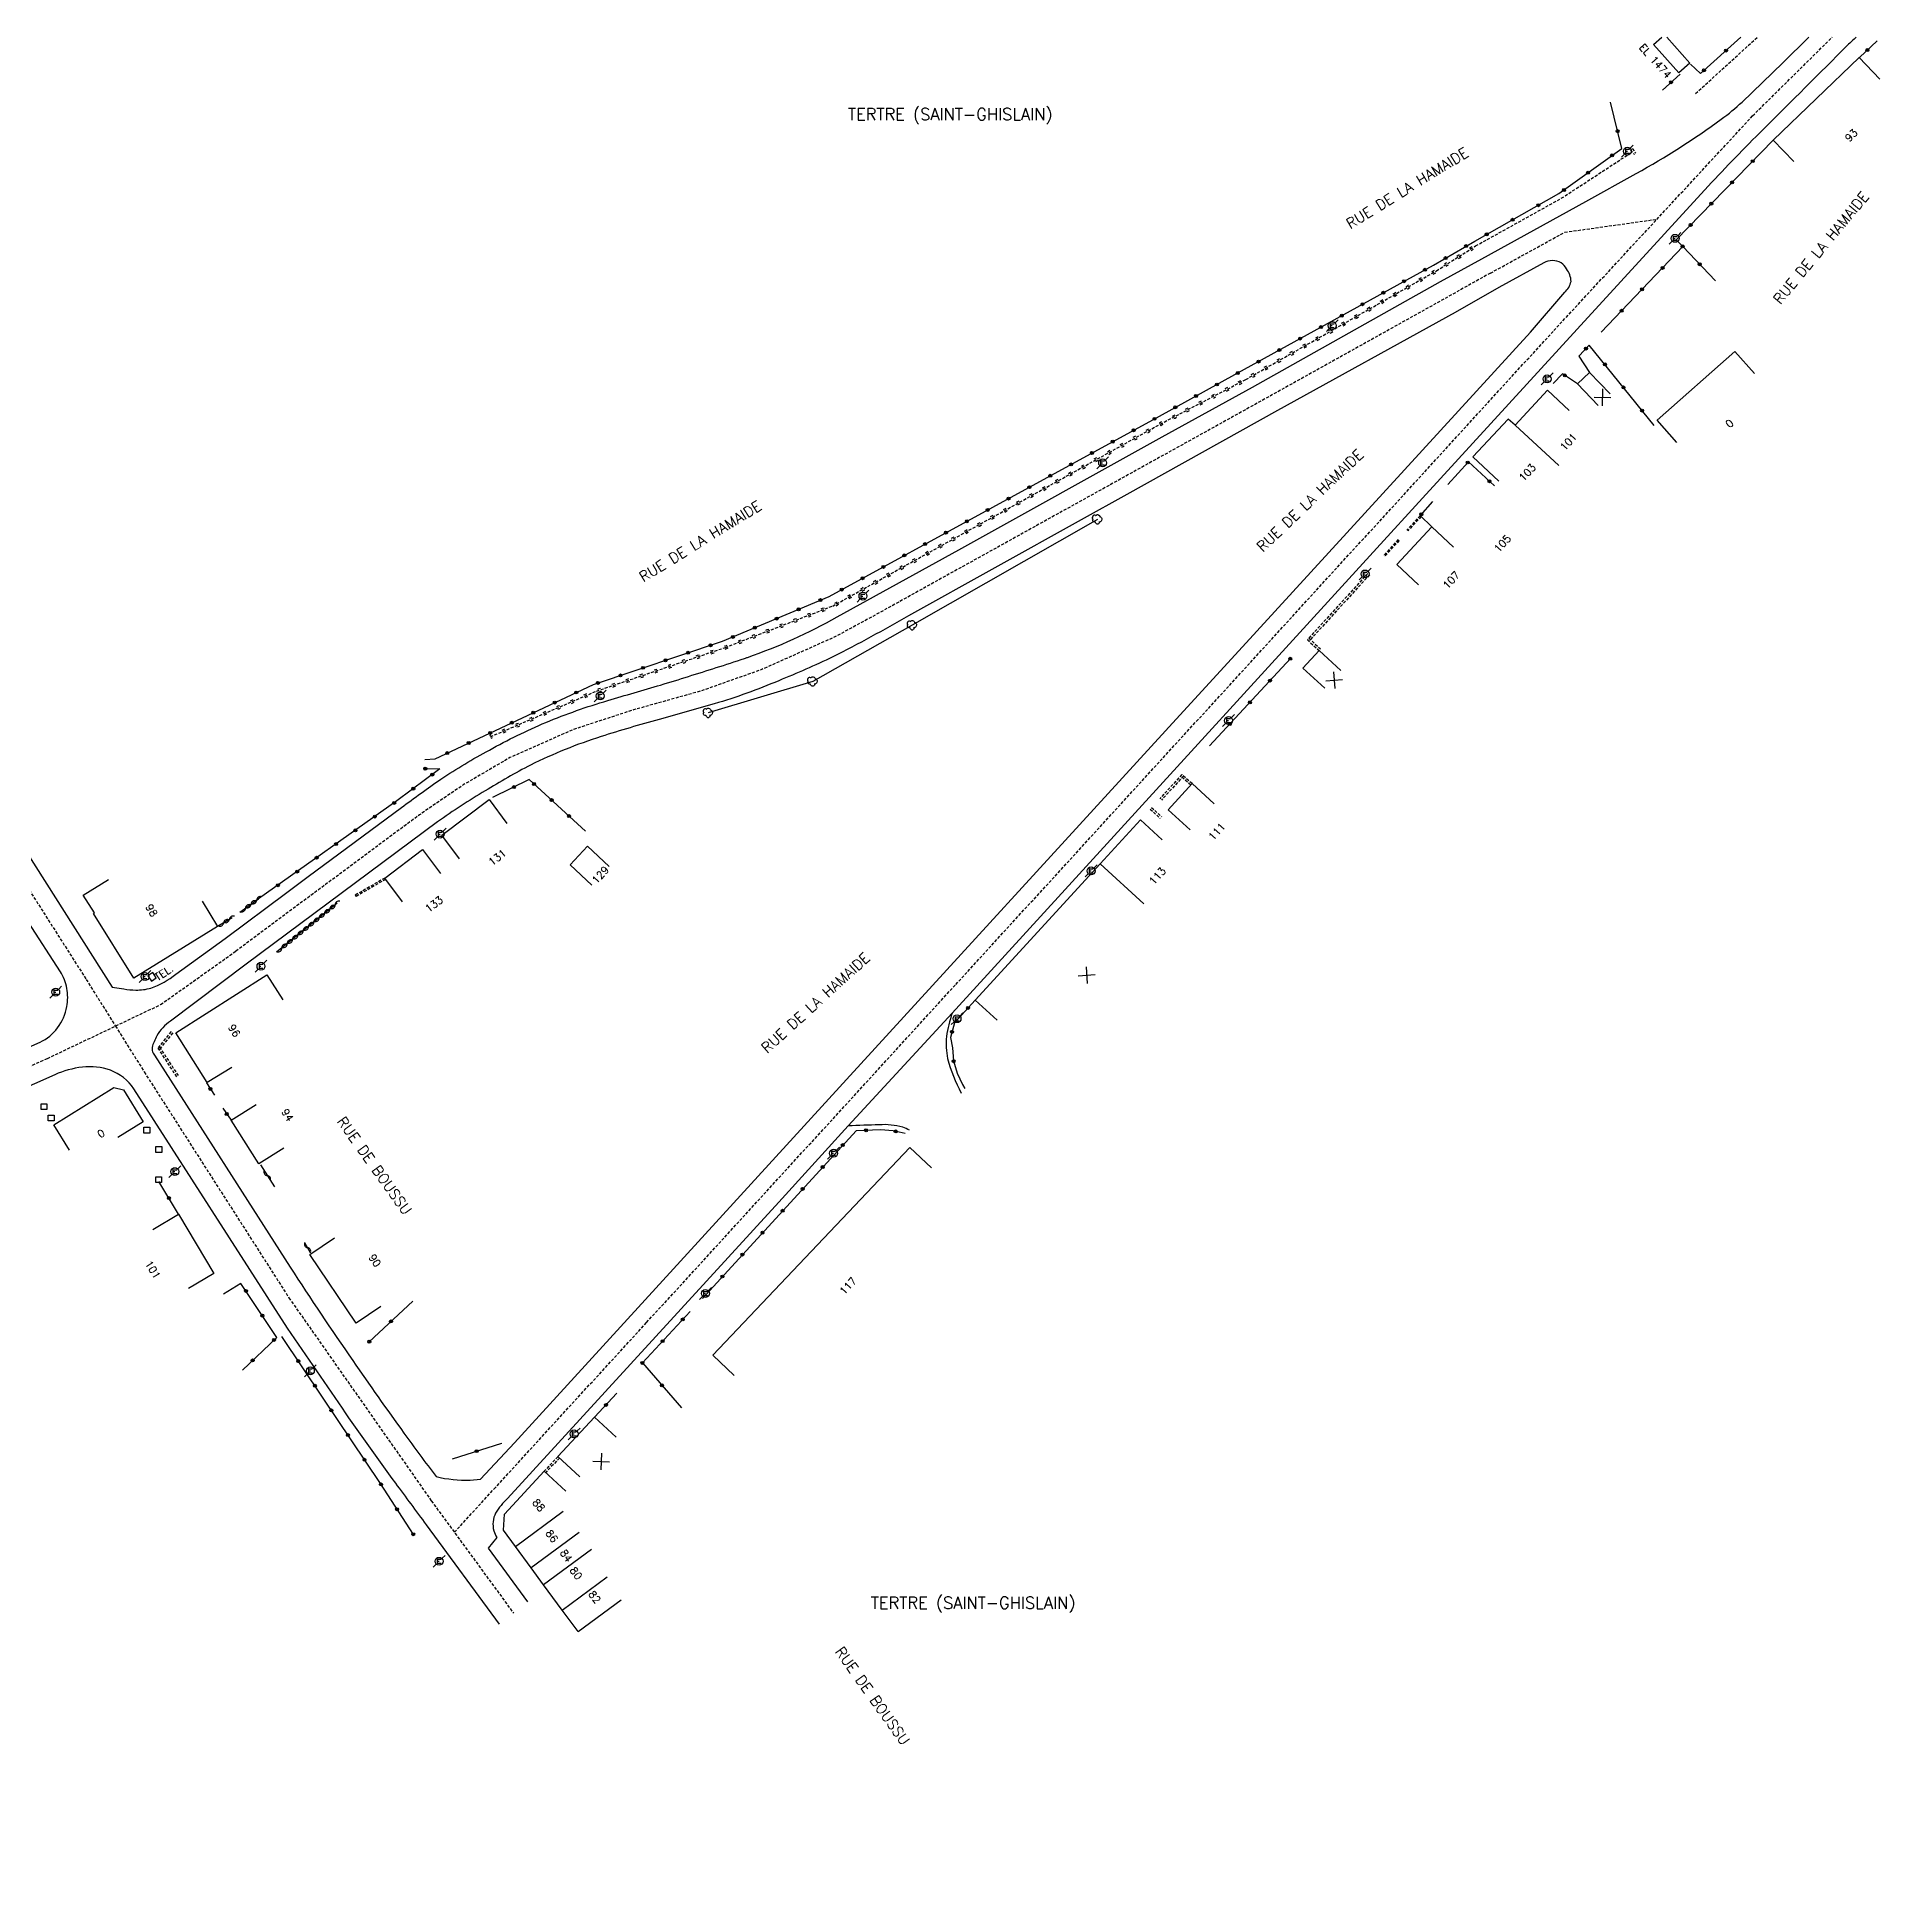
# Model space of a CAD drawing. Header units: millimetres. Extents: x 108000 to 108982, y 127000 to 128000.
# Drawn here: x 108308.8 to 108619.1, y 127687.2 to 128000 of the extents above; entities that cross this region are included whole.
import ezdxf
from ezdxf.enums import TextEntityAlignment as Align

# ---------------------------------------------------------------- set-up
doc = ezdxf.new("R2010")
doc.units = ezdxf.units.MM
doc.linetypes.add('DASHED', pattern=[0.75, 0.5, -0.25])
doc.layers.get('0').update_dxf_attribs({"linetype": 'CONTINUOUS'})
for name, color, linetype in [('W0001', 6, 'DASHED'), ('W0008', 7, 'CONTINUOUS'), ('W0100', 7, 'CONTINUOUS'), ('W0112', 1, 'DASHED'), ('W0220', 5, 'DASHED'), ('W0300', 7, 'CONTINUOUS'), ('W0302', 3, 'CONTINUOUS'), ('W0310', 3, 'CONTINUOUS'), ('W0322', 7, 'CONTINUOUS'), ('W0471', 7, 'CONTINUOUS'), ('W0980', 7, 'CONTINUOUS'), ('W0984', 7, 'CONTINUOUS'), ('W0989', 7, 'CONTINUOUS'), ('W0991', 7, 'CONTINUOUS'), ('W1102', 7, 'CONTINUOUS')]:
    doc.layers.add(name, color=color, linetype=linetype)
doc.styles.get("Standard").update_dxf_attribs({"font": 'romans.shx', "width": 0.85})

# ---------------------------------------------------------------- blocks, each defined once
blk = doc.blocks.new('t991o')
at = {"color": 0, "linetype": 'Continuous'}
for p, q in [((-1, 1), (1, -1)), ((-1, -1), (1, 1))]:
    blk.add_line(p, q, dxfattribs=at)
blk = doc.blocks.new('t310o')
at = {"color": 0, "linetype": 'Continuous'}
for centre, start, end in [((-0.5, 0.38), 216.8699, 323.1304), ((0.5, -0.37), 36.8699, 143.1303)]:
    blk.add_arc(centre, 0.625, start, end, dxfattribs=at)
blk = doc.blocks.new('t322o')
at = {"color": 0, "linetype": 'Continuous'}
for radius in [0.25, 0.15]:
    blk.add_circle((0, 0), radius, dxfattribs=at)
blk = doc.blocks.new('T471')
for p, q in [((-0.333334, 0.333334), (-0.333334, -0.333334)), ((-0.333334, 0.333334), (0.333334, 0.333334)), ((-0.333334, 0), (0, 0)), ((0.500001, 0.500001), (1.000002, 1.000002)), ((-0.500001, -0.500001), (-1.000002, -1.000002)), ((-0.333334, -0.333334), (0.333334, -0.333334))]:
    blk.add_line(p, q)
blk.add_ellipse((0, 0), major_axis=(0.471405, 0.471405), ratio=1, start_param=5.4977871438, end_param=11.780972451)
blk = doc.blocks.new('t112o')
at = {"color": 0, "linetype": 'Continuous'}
for p, q in [((-0.5, 0.5), (0.5, 0.5)), ((-0.5, -0.5), (-0.5, 0.5)), ((0.5, 0.5), (0.5, -0.5)), ((0.5, -0.5), (-0.5, -0.5))]:
    blk.add_line(p, q, dxfattribs=at)
blk = doc.blocks.new('T300')
for p, q in [((-0.8, 0.51), (-0.86, 0.34)), ((-0.86, 0.34), (-0.86, 0.17)), ((-0.86, 0.17), (-0.74, 0.06)), ((-0.69, 0.63), (-0.8, 0.51)), ((-0.8, -0.06), (-0.74, 0.06)), ((-0.74, 0.06), (-0.69, 0.11)), ((-0.57, 0.69), (-0.69, 0.63)), ((-0.46, 0.69), (-0.57, 0.69)), ((-0.29, 0.63), (-0.46, 0.69)), ((-0.29, 0.63), (-0.17, 0.74)), ((-0.23, 0.57), (-0.29, 0.63)), ((-0.17, 0.74), (-0.06, 0.8)), ((-0.06, 0.8), (0.06, 0.8)), ((0.06, 0.8), (0.23, 0.74)), ((0.23, 0.74), (0.34, 0.63)), ((0.34, 0.63), (0.4, 0.51)), ((0.46, 0.46), (0.34, 0.46)), ((0.4, 0.51), (0.4, 0.46)), ((0.57, 0.4), (0.46, 0.46)), ((0.57, 0.4), (0.69, 0.29)), ((0.69, 0.29), (0.74, 0.17)), ((0.74, 0.06), (0.69, -0.17)), ((0.74, 0.17), (0.74, 0.06)), ((-0.8, -0.17), (-0.8, -0.06)), ((-0.8, -0.23), (-0.8, -0.17)), ((-0.74, -0.34), (-0.8, -0.23)), ((-0.69, -0.4), (-0.74, -0.34)), ((-0.51, -0.46), (-0.69, -0.4)), ((-0.4, -0.46), (-0.51, -0.46)), ((-0.4, -0.46), (-0.34, -0.46)), ((-0.34, -0.46), (-0.34, -0.4)), ((-0.34, -0.51), (-0.34, -0.46)), ((-0.29, -0.63), (-0.34, -0.51)), ((-0.17, -0.74), (-0.29, -0.63)), ((-0.06, -0.8), (-0.17, -0.74)), ((0.06, -0.8), (-0.06, -0.8)), ((0.17, -0.74), (0.06, -0.8)), ((0.23, -0.69), (0.17, -0.74)), ((0.29, -0.46), (0.23, -0.46)), ((0.29, -0.63), (0.23, -0.69)), ((0.46, -0.4), (0.29, -0.46)), ((0.34, -0.51), (0.29, -0.63)), ((0.34, -0.51), (0.34, -0.46)), ((0.57, -0.34), (0.46, -0.4)), ((0.63, -0.29), (0.57, -0.34)), ((0.69, -0.17), (0.63, -0.29))]:
    blk.add_line(p, q)

msp = doc.modelspace()

# ---------------------------------------------------------------- linework, layer by layer
at = {"layer": 'W0001'}
for points in [[(108215.99, 128000), (108317.1, 127841.36), (108322.02, 127833.51), (108326.87, 127825.79), (108351.23, 127787.77), (108375.21, 127753.59), (108389.04, 127734.69), (108389.04, 127734.69)], [(108379.09, 127748.29), (108385.77, 127755.58), (108411.47, 127783.61), (108463.54, 127840.51), (108564.25, 127950.61), (108597.72, 127986.76), (108611.12, 128000)], [(108553.56, 127960.27), (108566.07, 127967.16), (108581.6, 127969.35), (108581.6, 127969.35)], [(108000, 127690.54), (108094.6, 127732.51), (108112.53, 127740.45), (108118.5, 127743.06), (108250.44, 127801.45), (108310.57, 127828.06), (108329.63, 127837.13), (108342.27, 127846.11), (108342.27, 127846.11)]]:
    msp.add_lwpolyline(points, dxfattribs=at)
at = {"layer": 'W0001', "flags": 128}
msp.add_lwpolyline([(108553.56, 127960.27), (108515.6, 127939.1), (108474.34, 127916.22), (108449.58, 127902.49), (108443.19, 127899.03), (108430.85, 127893.54), (108420.68, 127889.93), (108409.25, 127886.73), (108399.16, 127883.45), (108388.46, 127878.71), (108380.57, 127874.1), (108373.23, 127869.08), (108342.27, 127846.11)], dxfattribs=at)
at = {"layer": 'W0008'}
for points in [[(108059.11, 127820.3), (108073.44, 127799.56), (108076.73, 127797.81), (108088.48, 127782.29), (108114.47, 127748.58, 0.1567), (108117.12, 127746.54, 0.1723), (108119.42, 127746.67), (108249.73, 127804.42), (108282.33, 127818.82), (108309.33, 127830.8, 0.1279), (108312.26, 127833.21, 0.1124), (108313.84, 127836.78, 0.0932), (108313.84, 127839.86, 0.0967), (108312.75, 127842.66), (108307.34, 127851.07), (108235.11, 127964.4), (108212.43, 128000)], [(108219.58, 128000), (108273.28, 127915.88), (108321.46, 127840.07), (108323.41, 127839.76, 0.0376), (108325.45, 127839.58, 0.0726), (108327.99, 127839.9, 0.0852), (108332.21, 127842.27), (108340.51, 127848.27), (108340.51, 127848.27)], [(108613.69, 127998.63, 0.0004), (108599.48, 127984.44, 0.0107), (108590.25, 127974.93), (108568.18, 127950.86), (108542.14, 127922.41), (108534.45, 127913.95), (108481.93, 127856.53), (108462.94, 127835.69), (108445.42, 127816.69), (108433.74, 127803.85), (108388.03, 127753.95, 0.0691), (108386.04, 127751.53, 0.1879), (108385.74, 127748.55, 0.048), (108386.25, 127747.43), (108384.78, 127745.63), (108391.41, 127736.57), (108391.41, 127736.57)], [(108552.12, 127962.69), (108569.6, 127972.32), (108578.12, 127977.05, 0.0323), (108592.43, 127986.2, 0.0317), (108595.95, 127989.08), (108602.82, 127995.65), (108607.18, 128000)], [(108344.03, 127843.95), (108331.27, 127834.36, 0.1036), (108328.98, 127831.88, 0.0318), (108328.53, 127830.87, 0.2465), (108328.37, 127828.92, -0.0263), (108328.62, 127828.63), (108351.47, 127792.91, 0.009), (108361.97, 127777.2, 0.0059), (108370.61, 127764.99, 0.0021), (108376.01, 127757.65, 0.0649), (108381.76, 127757.08), (108383.51, 127757.22), (108389.2, 127763.37), (108445.15, 127824.49), (108498.82, 127883.22), (108514.21, 127900.01), (108560.32, 127950.36), (108566.08, 127957.04, 0.1419), (108567.14, 127958.87, 0.1636), (108566.36, 127960.97, 0.1001), (108565.47, 127962, 0.2573), (108562.54, 127961.99), (108554.99, 127957.85), (108554.99, 127957.85)], [(108462.94, 127835.69, 0.0499), (108461.95, 127831.75, 0.0805), (108462.16, 127828.03, 0.0615), (108464.45, 127822.23), (108464.45, 127822.23)], [(108386.67, 127732.81), (108374.41, 127749.53, 0.0001), (108369.22, 127756.57, -0.0081), (108360.23, 127769.17), (108351, 127782.63), (108325.11, 127822.96, 0.1585), (108321.17, 127826.07, 0.1168), (108316.45, 127826.59, 0.0773), (108311.82, 127825.32), (108259.48, 127802.17), (108251.15, 127798.48), (108117.59, 127739.45), (108096.42, 127730.11), (108000, 127687.25, -0.0553)], [(108455.73, 127815.98, 0.0261), (108454.6, 127816.47, 0.0891), (108450.62, 127816.88, 0.0066), (108445.42, 127816.69), (108445.42, 127816.69)]]:
    msp.add_lwpolyline(points, format="xyb", dxfattribs=at)
at = {"layer": 'W0008', "flags": 128}
for points in [[(108615.17, 128000, -0.001057), (108613.69, 127998.63), (108613.69, 127998.63)], [(108340.51, 127848.27), (108350.9, 127855.98), (108354.5, 127858.68), (108370.18, 127870.28, -0.0111), (108376.84, 127875.09, -0.023), (108384.99, 127879.98, -0.0254), (108394.51, 127884.64, -0.0259), (108404.93, 127888.32, -0.0011), (108413.83, 127890.93, 0.0042), (108423.19, 127893.86, 0.0047), (108427.97, 127895.41, 0.0014), (108428.47, 127895.58, 0.0431), (108443.58, 127902.4), (108464.05, 127913.7), (108498.28, 127932.71), (108513.48, 127941.07), (108545.18, 127958.86), (108552.12, 127962.69)], [(108554.99, 127957.85), (108547.62, 127953.63), (108517.71, 127937.14), (108492.31, 127922.98), (108484.63, 127918.73), (108455.57, 127902.57, -0.0136), (108442.8, 127895.66, -0.0159), (108433.72, 127891.66, -0.0288), (108422.87, 127887.75), (108413.57, 127885.14, 0.0102), (108403.8, 127882.25, 0.0385), (108391.93, 127877.45, 0.0185), (108384.3, 127873.12, 0.0238), (108376.27, 127867.89), (108344.03, 127843.95)]]:
    msp.add_lwpolyline(points, format="xyb", dxfattribs=at)
at = {"layer": 'W0100'}
for points in [[(108587.15, 127995.63), (108585.29, 127993.97), (108581.03, 127998.76), (108582.41, 128000)], [(108583.26, 128000), (108587.15, 127995.63), (108587.15, 127995.63)], [(108604.66, 127979.06), (108601.2, 127982.67), (108615.68, 127996.56), (108619.14, 127992.95), (108619.14, 127992.95)], [(108584.96, 127931.75), (108581.64, 127935.49), (108594.7, 127947.1), (108598.02, 127943.37), (108598.02, 127943.37)], [(108571.69, 127938.01), (108568.23, 127941.63), (108570.26, 127943.55), (108573.71, 127939.94), (108573.71, 127939.94)], [(108566.84, 127937.17), (108563.17, 127940.57), (108557.73, 127934.69), (108556.55, 127935.71), (108550.59, 127929.32), (108554.99, 127925.24), (108554.99, 127925.24)], [(108541.45, 127907.81), (108537.79, 127911.22), (108543.68, 127917.56), (108547.35, 127914.15), (108547.35, 127914.15)], [(108525.66, 127890.39), (108521.97, 127893.77), (108524.71, 127896.75), (108528.39, 127893.37), (108528.39, 127893.37)], [(108503, 127866.55), (108499.31, 127869.92), (108503.33, 127874.32), (108507.02, 127870.94), (108507.02, 127870.94)], [(108470.5, 127834.51), (108466.82, 127837.88), (108487.85, 127860.84), (108494.61, 127868.22), (108498.29, 127864.84), (108498.29, 127864.84)], [(108336.6, 127854.54), (108339.23, 127850.29), (108325.13, 127841.55), (108318.34, 127852.45), (108318.51, 127852.55), (108316.58, 127855.53), (108320.83, 127858.16), (108320.83, 127858.16)], [(108327.49, 127841.96), (108328.07, 127841.08), (108328.9, 127841.63), (108328.32, 127842.51), (108327.49, 127841.96), (108327.49, 127841.96)], [(108341.63, 127826.54), (108337.49, 127824.01), (108332.21, 127832.37), (108347.51, 127842.15), (108350.2, 127837.93), (108350.2, 127837.93)], [(108314.3, 127812.63), (108311.66, 127816.87), (108321.74, 127823.16), (108323.36, 127822.77), (108326.7, 127817.39), (108322.45, 127814.76), (108322.45, 127814.76)], [(108350.38, 127812.96), (108346.15, 127810.29), (108341.49, 127817.65), (108345.72, 127820.32), (108345.72, 127820.32)], [(108426.23, 127774.69), (108422.6, 127778.13), (108455.81, 127813.08), (108459.44, 127809.63), (108459.44, 127809.63)], [(108328.34, 127799.28), (108332.63, 127801.85), (108338.59, 127791.87), (108334.3, 127789.31), (108334.3, 127789.31)], [(108366.71, 127786.32), (108362.57, 127783.51), (108354.75, 127795.04), (108358.89, 127797.85), (108358.89, 127797.85)], [(108400.22, 127757.64), (108396.54, 127761.03), (108402.68, 127767.68), (108406.35, 127764.29), (108406.35, 127764.29)], [(108394.12, 127739.42), (108392.05, 127742.29), (108389.38, 127745.89), (108387.36, 127748.62), (108387.54, 127751.36), (108394.22, 127758.58), (108397.89, 127755.18), (108397.89, 127755.18)]]:
    msp.add_lwpolyline(points, dxfattribs=at)
at = {"layer": 'W0100', "flags": 128}
for points in [[(108379.95, 127861.64), (108376.96, 127865.64), (108384.96, 127871.63), (108387.95, 127867.63)], [(108402.24, 127857.22), (108398.58, 127860.63), (108401.5, 127863.77), (108405.16, 127860.35)], [(108370.38, 127854.43), (108367.38, 127858.43), (108373.75, 127863.21), (108376.75, 127859.22)], [(108399.93, 127731.59), (108397.25, 127735.2), (108394.12, 127739.42)]]:
    msp.add_lwpolyline(points, dxfattribs=at)
at = {"layer": 'W0112'}
for p, q in [((108577.15, 127981), (108577.8, 127980.23)), ((108577.42, 127981.23), (108578.07, 127980.46)), ((108532.93, 127909.72), (108522.73, 127898.54)), ((108533.19, 127909.48), (108522.98, 127898.31)), ((108522.73, 127898.54), (108524.71, 127896.75)), ((108522.96, 127898.8), (108524.94, 127897.01)), ((108501.62, 127875.85), (108497.89, 127871.77)), ((108503.33, 127874.32), (108501.62, 127875.85)), ((108501.88, 127875.61), (108498.15, 127871.54)), ((108503.09, 127874.06), (108501.38, 127875.59)), ((108496.26, 127870.03), (108497.97, 127868.46)), ((108496.49, 127870.29), (108498.21, 127868.72)), ((108367.38, 127858.43), (108362.4, 127855.55)), ((108367.53, 127858.23), (108362.53, 127855.33)), ((108362.4, 127855.55), (108362.53, 127855.33)), ((108331.38, 127832.58), (108329.15, 127829.8)), ((108331.66, 127832.36), (108329.42, 127829.58)), ((108329.15, 127829.8), (108332.41, 127824.8)), ((108329.44, 127829.99), (108332.7, 127825)), ((108396.55, 127761.03), (108394.22, 127758.58)), ((108396.8, 127760.79), (108394.47, 127758.34))]:
    msp.add_line(p, q, dxfattribs=at)
for points in [[(108541.74, 127919.43), (108539.48, 127917.01), (108539.48, 127917.01)], [(108541.9, 127919.29), (108539.63, 127916.87), (108539.63, 127916.87)], [(108538.01, 127915.41), (108535.61, 127912.75), (108535.61, 127912.75)], [(108538.17, 127915.26), (108535.76, 127912.61), (108535.76, 127912.61)]]:
    msp.add_lwpolyline(points, dxfattribs=at)
at = {"layer": 'W0220'}
for p, q in [((108544.47, 127960.67), (108551.07, 127964.85)), ((108548.13, 127963.29), (108548.35, 127963.42)), ((108550.04, 127964.49), (108550.25, 127964.62)), ((108550.25, 127964.62), (108550.46, 127964.76)), ((108550.3, 127964.07), (108550.51, 127964.2)), ((108550.51, 127964.2), (108550.73, 127964.33)), ((108512.36, 127942.36), (108544.47, 127960.67)), ((108543.69, 127960.51), (108543.91, 127960.64)), ((108543.91, 127960.64), (108544.13, 127960.76)), ((108543.94, 127960.08), (108544.16, 127960.2)), ((108544.16, 127960.2), (108544.37, 127960.33)), ((108545.81, 127961.81), (108546.02, 127961.95)), ((108546.02, 127961.95), (108546.23, 127962.08)), ((108546.08, 127961.39), (108546.29, 127961.53)), ((108546.29, 127961.53), (108546.5, 127961.66)), ((108547.92, 127963.15), (108548.13, 127963.29)), ((108548.19, 127962.73), (108548.4, 127962.86)), ((108548.4, 127962.86), (108548.61, 127963)), ((108539.35, 127958.04), (108539.57, 127958.16)), ((108539.57, 127958.16), (108539.78, 127958.28)), ((108539.6, 127957.6), (108539.81, 127957.73)), ((108539.81, 127957.73), (108540.03, 127957.85)), ((108541.52, 127959.27), (108541.74, 127959.4)), ((108541.74, 127959.4), (108541.95, 127959.52)), ((108541.77, 127958.84), (108541.98, 127958.96)), ((108541.98, 127958.96), (108542.2, 127959.09)), ((108532.83, 127954.32), (108533.05, 127954.45)), ((108533.05, 127954.45), (108533.27, 127954.57)), ((108533.08, 127953.89), (108533.3, 127954.01)), ((108533.3, 127954.01), (108533.51, 127954.13)), ((108535, 127955.56), (108535.22, 127955.68)), ((108535.22, 127955.68), (108535.44, 127955.81)), ((108535.25, 127955.13), (108535.47, 127955.25)), ((108535.47, 127955.25), (108535.69, 127955.37)), ((108537.18, 127956.8), (108537.39, 127956.92)), ((108537.39, 127956.92), (108537.61, 127957.05)), ((108537.42, 127956.36), (108537.64, 127956.49)), ((108537.64, 127956.49), (108537.86, 127956.61)), ((108526.53, 127950.73), (108526.75, 127950.85)), ((108528.49, 127951.84), (108528.71, 127951.97)), ((108528.71, 127951.97), (108528.92, 127952.09)), ((108528.74, 127951.41), (108528.95, 127951.53)), ((108528.95, 127951.53), (108529.17, 127951.66)), ((108530.66, 127953.08), (108530.88, 127953.21)), ((108530.88, 127953.21), (108531.1, 127953.33)), ((108530.91, 127952.65), (108531.13, 127952.77)), ((108531.13, 127952.77), (108531.34, 127952.9)), ((108521.97, 127948.13), (108522.19, 127948.25)), ((108522.19, 127948.25), (108522.41, 127948.38)), ((108522.22, 127947.7), (108522.44, 127947.82)), ((108522.44, 127947.82), (108522.66, 127947.94)), ((108524.15, 127949.37), (108524.36, 127949.49)), ((108524.36, 127949.49), (108524.58, 127949.62)), ((108524.39, 127948.93), (108524.61, 127949.06)), ((108524.61, 127949.06), (108524.83, 127949.18)), ((108526.32, 127950.61), (108526.53, 127950.73)), ((108526.56, 127950.17), (108526.78, 127950.3)), ((108526.78, 127950.3), (108527, 127950.42)), ((108515.68, 127944.54), (108515.89, 127944.66)), ((108517.63, 127945.65), (108517.85, 127945.78)), ((108517.85, 127945.78), (108518.06, 127945.9)), ((108517.88, 127945.22), (108518.09, 127945.34)), ((108518.09, 127945.34), (108518.31, 127945.47)), ((108519.8, 127946.89), (108520.02, 127947.02)), ((108520.02, 127947.02), (108520.24, 127947.14)), ((108520.05, 127946.46), (108520.27, 127946.58)), ((108520.27, 127946.58), (108520.48, 127946.71)), ((108497.96, 127934.86), (108512.36, 127942.36)), ((108511.1, 127941.99), (108511.32, 127942.1)), ((108511.32, 127942.1), (108511.54, 127942.22)), ((108511.33, 127941.54), (108511.55, 127941.66)), ((108511.55, 127941.66), (108511.77, 127941.77)), ((108513.29, 127943.18), (108513.5, 127943.3)), ((108513.5, 127943.3), (108513.72, 127943.42)), ((108513.53, 127942.74), (108513.75, 127942.87)), ((108513.75, 127942.87), (108513.97, 127942.99)), ((108515.46, 127944.42), (108515.68, 127944.54)), ((108515.71, 127943.98), (108515.92, 127944.1)), ((108515.92, 127944.1), (108516.14, 127944.23)), ((108504.45, 127938.52), (108504.67, 127938.64)), ((108504.67, 127938.64), (108504.89, 127938.75)), ((108504.9, 127938.19), (108505.12, 127938.31)), ((108506.66, 127939.68), (108506.89, 127939.79)), ((108506.89, 127939.79), (108507.11, 127939.91)), ((108506.9, 127939.23), (108507.12, 127939.35)), ((108507.12, 127939.35), (108507.34, 127939.46)), ((108508.88, 127940.83), (108509.1, 127940.95)), ((108509.1, 127940.95), (108509.33, 127941.06)), ((108509.11, 127940.39), (108509.33, 127940.5)), ((108509.33, 127940.5), (108509.56, 127940.62)), ((108498.02, 127935.17), (108498.24, 127935.29)), ((108500.01, 127936.21), (108500.23, 127936.33)), ((108500.23, 127936.33), (108500.46, 127936.44)), ((108500.24, 127935.77), (108500.47, 127935.88)), ((108500.47, 127935.88), (108500.69, 127936)), ((108502.23, 127937.37), (108502.45, 127937.48)), ((108502.45, 127937.48), (108502.67, 127937.6)), ((108502.46, 127936.92), (108502.68, 127937.04)), ((108502.68, 127937.04), (108502.9, 127937.16)), ((108504.68, 127938.08), (108504.9, 127938.19)), ((108442.8, 127904.23), (108497.96, 127934.86)), ((108493.42, 127932.63), (108493.64, 127932.75)), ((108493.64, 127932.75), (108493.86, 127932.87)), ((108493.66, 127932.19), (108493.88, 127932.31)), ((108493.88, 127932.31), (108494.1, 127932.43)), ((108495.6, 127933.84), (108495.82, 127933.96)), ((108495.82, 127933.96), (108496.04, 127934.08)), ((108495.85, 127933.4), (108496.07, 127933.52)), ((108496.07, 127933.52), (108496.28, 127933.65)), ((108497.79, 127935.05), (108497.84, 127935.08)), ((108497.85, 127935.09), (108498.02, 127935.17)), ((108498.03, 127934.62), (108498.09, 127934.65)), ((108498.08, 127934.64), (108498.25, 127934.73)), ((108498.25, 127934.73), (108498.47, 127934.85)), ((108486.86, 127928.99), (108487.08, 127929.11)), ((108487.08, 127929.11), (108487.3, 127929.23)), ((108489.05, 127930.2), (108489.27, 127930.32)), ((108489.27, 127930.32), (108489.48, 127930.44)), ((108489.29, 127929.76), (108489.51, 127929.88)), ((108489.51, 127929.88), (108489.73, 127930.01)), ((108491.23, 127931.41), (108491.45, 127931.53)), ((108491.45, 127931.53), (108491.67, 127931.66)), ((108491.48, 127930.98), (108491.69, 127931.1)), ((108491.69, 127931.1), (108491.91, 127931.22)), ((108482.49, 127926.56), (108482.71, 127926.68)), ((108482.71, 127926.68), (108482.93, 127926.8)), ((108482.73, 127926.12), (108482.95, 127926.24)), ((108482.95, 127926.24), (108483.17, 127926.36)), ((108484.68, 127927.77), (108484.89, 127927.89)), ((108484.89, 127927.89), (108485.11, 127928.02)), ((108484.92, 127927.34), (108485.14, 127927.46)), ((108485.14, 127927.46), (108485.36, 127927.58)), ((108487.1, 127928.55), (108487.32, 127928.67)), ((108487.32, 127928.67), (108487.54, 127928.79)), ((108475.93, 127922.92), (108476.15, 127923.04)), ((108476.15, 127923.04), (108476.37, 127923.16)), ((108476.39, 127922.6), (108476.61, 127922.72)), ((108478.12, 127924.13), (108478.34, 127924.25)), ((108478.34, 127924.25), (108478.56, 127924.37)), ((108478.36, 127923.69), (108478.58, 127923.82)), ((108478.58, 127923.82), (108478.8, 127923.94)), ((108480.3, 127925.35), (108480.52, 127925.47)), ((108480.52, 127925.47), (108480.74, 127925.59)), ((108480.55, 127924.91), (108480.77, 127925.03)), ((108480.77, 127925.03), (108480.98, 127925.15)), ((108471.56, 127920.49), (108471.78, 127920.61)), ((108471.78, 127920.61), (108472, 127920.73)), ((108471.8, 127920.05), (108472.02, 127920.18)), ((108472.02, 127920.18), (108472.24, 127920.3)), ((108473.75, 127921.7), (108473.97, 127921.83)), ((108473.97, 127921.83), (108474.18, 127921.95)), ((108473.99, 127921.27), (108474.21, 127921.39)), ((108474.21, 127921.39), (108474.43, 127921.51)), ((108476.18, 127922.48), (108476.39, 127922.6)), ((108465, 127916.85), (108465.22, 127916.97)), ((108465.22, 127916.97), (108465.44, 127917.09)), ((108465.25, 127916.41), (108465.47, 127916.53)), ((108465.47, 127916.53), (108465.68, 127916.66)), ((108467.19, 127918.06), (108467.41, 127918.19)), ((108467.41, 127918.19), (108467.63, 127918.31)), ((108467.43, 127917.63), (108467.65, 127917.75)), ((108467.65, 127917.75), (108467.87, 127917.87)), ((108469.38, 127919.28), (108469.59, 127919.4)), ((108469.59, 127919.4), (108469.81, 127919.52)), ((108469.62, 127918.84), (108469.84, 127918.96)), ((108469.84, 127918.96), (108470.06, 127919.08)), ((108458.45, 127913.21), (108458.67, 127913.33)), ((108458.67, 127913.33), (108458.88, 127913.45)), ((108460.63, 127914.42), (108460.85, 127914.54)), ((108460.85, 127914.54), (108461.07, 127914.67)), ((108460.88, 127913.99), (108461.09, 127914.11)), ((108461.09, 127914.11), (108461.31, 127914.23)), ((108462.82, 127915.64), (108463.04, 127915.76)), ((108463.04, 127915.76), (108463.26, 127915.88)), ((108463.06, 127915.2), (108463.28, 127915.32)), ((108463.28, 127915.32), (108463.5, 127915.44)), ((108454.08, 127910.78), (108454.29, 127910.9)), ((108454.29, 127910.9), (108454.51, 127911.03)), ((108454.32, 127910.35), (108454.54, 127910.47)), ((108454.54, 127910.47), (108454.76, 127910.59)), ((108456.26, 127912), (108456.48, 127912.12)), ((108456.48, 127912.12), (108456.7, 127912.24)), ((108456.5, 127911.56), (108456.72, 127911.68)), ((108456.72, 127911.68), (108456.94, 127911.8)), ((108458.69, 127912.77), (108458.91, 127912.89)), ((108458.91, 127912.89), (108459.13, 127913.02)), ((108447.52, 127907.14), (108447.74, 127907.26)), ((108447.74, 127907.26), (108447.96, 127907.38)), ((108449.7, 127908.36), (108449.92, 127908.48)), ((108449.92, 127908.48), (108450.14, 127908.6)), ((108449.95, 127907.92), (108450.17, 127908.04)), ((108450.17, 127908.04), (108450.38, 127908.16)), ((108451.89, 127909.57), (108452.11, 127909.69)), ((108452.11, 127909.69), (108452.33, 127909.81)), ((108452.13, 127909.13), (108452.35, 127909.25)), ((108452.35, 127909.25), (108452.57, 127909.37)), ((108424.73, 127897.26), (108442.8, 127904.23)), ((108441.11, 127903.85), (108441.34, 127903.94)), ((108443.15, 127904.72), (108443.37, 127904.84)), ((108443.37, 127904.84), (108443.58, 127904.96)), ((108443.39, 127904.28), (108443.61, 127904.4)), ((108443.61, 127904.4), (108443.83, 127904.52)), ((108445.33, 127905.93), (108445.55, 127906.05)), ((108445.55, 127906.05), (108445.77, 127906.17)), ((108445.58, 127905.49), (108445.79, 127905.61)), ((108445.79, 127905.61), (108446.01, 127905.73)), ((108447.76, 127906.71), (108447.98, 127906.83)), ((108447.98, 127906.83), (108448.2, 127906.95)), ((108433.88, 127901.06), (108434.11, 127901.15)), ((108434.11, 127901.15), (108434.35, 127901.24)), ((108436.21, 127901.96), (108436.45, 127902.05)), ((108436.39, 127901.49), (108436.63, 127901.58)), ((108436.45, 127902.05), (108436.68, 127902.14)), ((108436.63, 127901.58), (108436.86, 127901.67)), ((108438.55, 127902.86), (108438.78, 127902.95)), ((108438.73, 127902.39), (108438.96, 127902.48)), ((108438.78, 127902.95), (108439.01, 127903.04)), ((108438.96, 127902.48), (108439.19, 127902.57)), ((108440.88, 127903.76), (108441.11, 127903.85)), ((108441.06, 127903.3), (108441.29, 127903.39)), ((108441.29, 127903.39), (108441.52, 127903.48)), ((108426.88, 127898.36), (108427.12, 127898.45)), ((108427.07, 127897.89), (108427.3, 127897.98)), ((108427.12, 127898.45), (108427.35, 127898.54)), ((108427.3, 127897.98), (108427.53, 127898.07)), ((108429.22, 127899.26), (108429.45, 127899.35)), ((108429.4, 127898.79), (108429.63, 127898.88)), ((108429.45, 127899.35), (108429.68, 127899.44)), ((108429.63, 127898.88), (108429.86, 127898.97)), ((108431.55, 127900.16), (108431.78, 127900.25)), ((108431.73, 127899.69), (108431.96, 127899.78)), ((108431.78, 127900.25), (108432.02, 127900.34)), ((108431.96, 127899.78), (108432.2, 127899.87)), ((108434.06, 127900.59), (108434.29, 127900.68)), ((108434.29, 127900.68), (108434.53, 127900.77)), ((108403.02, 127889.91), (108424.73, 127897.26)), ((108417.46, 127895.06), (108417.69, 127895.14)), ((108417.62, 127894.59), (108417.85, 127894.67)), ((108417.69, 127895.14), (108417.93, 127895.22)), ((108417.85, 127894.67), (108418.09, 127894.75)), ((108419.83, 127895.86), (108420.06, 127895.94)), ((108419.99, 127895.39), (108420.22, 127895.47)), ((108420.06, 127895.94), (108420.3, 127896.02)), ((108420.22, 127895.47), (108420.46, 127895.55)), ((108422.19, 127896.66), (108422.43, 127896.74)), ((108422.35, 127896.19), (108422.59, 127896.27)), ((108422.43, 127896.74), (108422.67, 127896.82)), ((108422.59, 127896.27), (108422.83, 127896.35)), ((108424.56, 127897.47), (108424.65, 127897.5)), ((108424.64, 127897.49), (108424.79, 127897.55)), ((108424.72, 127896.99), (108424.81, 127897.02)), ((108424.79, 127897.55), (108425.02, 127897.64)), ((108424.82, 127897.03), (108424.97, 127897.08)), ((108424.97, 127897.08), (108425.2, 127897.17)), ((108407.98, 127891.86), (108408.22, 127891.94)), ((108408.14, 127891.38), (108408.38, 127891.46)), ((108408.22, 127891.94), (108408.46, 127892.02)), ((108408.38, 127891.46), (108408.62, 127891.54)), ((108410.35, 127892.66), (108410.59, 127892.74)), ((108410.51, 127892.18), (108410.75, 127892.26)), ((108410.59, 127892.74), (108410.83, 127892.82)), ((108410.75, 127892.26), (108410.99, 127892.35)), ((108412.72, 127893.46), (108412.96, 127893.54)), ((108412.88, 127892.99), (108413.12, 127893.07)), ((108412.96, 127893.54), (108413.19, 127893.62)), ((108413.12, 127893.07), (108413.35, 127893.15)), ((108415.09, 127894.26), (108415.33, 127894.34)), ((108415.25, 127893.79), (108415.49, 127893.87)), ((108415.33, 127894.34), (108415.56, 127894.42)), ((108415.49, 127893.87), (108415.72, 127893.95)), ((108385.18, 127882.22), (108403.02, 127889.91)), ((108398.63, 127888.29), (108398.86, 127888.39)), ((108398.86, 127888.39), (108399.09, 127888.49)), ((108400.92, 127889.28), (108401.15, 127889.38)), ((108401.12, 127888.82), (108401.35, 127888.92)), ((108401.15, 127889.38), (108401.38, 127889.48)), ((108401.35, 127888.92), (108401.58, 127889.02)), ((108403.25, 127890.25), (108403.49, 127890.33)), ((108403.41, 127889.78), (108403.65, 127889.86)), ((108403.49, 127890.33), (108403.72, 127890.41)), ((108403.65, 127889.86), (108403.88, 127889.94)), ((108405.62, 127891.06), (108405.85, 127891.14)), ((108405.78, 127890.58), (108406.01, 127890.66)), ((108405.85, 127891.14), (108406.09, 127891.22)), ((108406.01, 127890.66), (108406.25, 127890.74)), ((108391.74, 127885.32), (108391.97, 127885.42)), ((108391.97, 127885.42), (108392.2, 127885.52)), ((108394.04, 127886.31), (108394.27, 127886.41)), ((108394.24, 127885.85), (108394.46, 127885.95)), ((108394.27, 127886.41), (108394.5, 127886.51)), ((108394.46, 127885.95), (108394.69, 127886.05)), ((108396.33, 127887.3), (108396.56, 127887.4)), ((108396.53, 127886.84), (108396.76, 127886.94)), ((108396.56, 127887.4), (108396.79, 127887.5)), ((108396.76, 127886.94), (108396.99, 127887.04)), ((108398.83, 127887.83), (108399.06, 127887.93)), ((108399.06, 127887.93), (108399.29, 127888.03)), ((108385.08, 127882.45), (108385.31, 127882.55)), ((108385.28, 127881.99), (108385.51, 127882.09)), ((108387.15, 127883.34), (108387.38, 127883.44)), ((108387.35, 127882.88), (108387.58, 127882.98)), ((108387.38, 127883.44), (108387.61, 127883.54)), ((108387.58, 127882.98), (108387.81, 127883.08)), ((108389.45, 127884.33), (108389.68, 127884.43)), ((108389.64, 127883.87), (108389.87, 127883.97)), ((108389.68, 127884.43), (108389.9, 127884.53)), ((108389.87, 127883.97), (108390.1, 127884.07)), ((108391.94, 127884.86), (108392.17, 127884.96)), ((108392.17, 127884.96), (108392.4, 127885.06))]:
    msp.add_line(p, q, dxfattribs=at)
for points in [[(108588.12, 127990.52), (108598.52, 128000)], [(108551.07, 127964.85), (108565.5, 127972.87), (108577.4, 127980.65), (108577.4, 127980.65)]]:
    msp.add_lwpolyline(points, dxfattribs=at)
at = {"layer": 'W0302', "flags": 128}
msp.add_lwpolyline([(108487.38, 127918.81), (108456.19, 127900.99), (108439.43, 127891.51), (108421.83, 127886.23)], dxfattribs=at)
at = {"layer": 'W0310'}
for p, q in [((108342.99, 127852.67), (108346.11, 127854.91)), ((108359.35, 127854.19), (108349.14, 127845.93)), ((108341.66, 127851.75), (108339.23, 127850.29))]:
    msp.add_line(p, q, dxfattribs=at)
for points in [[(108346.43, 127810.16), (108348.78, 127806.42), (108348.78, 127806.42)], [(108353.94, 127796.98), (108354.8, 127795.4), (108354.8, 127795.4)]]:
    msp.add_lwpolyline(points, dxfattribs=at)
at = {"layer": 'W0322'}
msp.add_line((108618.66, 127999.37), (108615.7, 127996.56), dxfattribs=at)
for points in [[(108587.24, 127995.46), (108588.91, 127993.86), (108595.75, 128000)], [(108582.55, 127991.1), (108585.5, 127993.78), (108585.5, 127993.78)], [(108550.91, 127965.66), (108565.09, 127973.66), (108575.68, 127981.27), (108573.8, 127989.04), (108573.8, 127989.04)], [(108601.2, 127982.67), (108584.86, 127965.89), (108585.96, 127964.74), (108572.19, 127950.31), (108572.19, 127950.31)], [(108591.49, 127958.95), (108585.96, 127964.74), (108585.96, 127964.74)], [(108581.13, 127934.62), (108570.2, 127948.17), (108568.47, 127946.29), (108570.24, 127943.56), (108570.24, 127943.56)], [(108568.24, 127941.63), (108565.69, 127943.31), (108564.14, 127941.7), (108564.14, 127941.7)], [(108554.24, 127924.44), (108549.85, 127928.51), (108546.41, 127924.66), (108546.41, 127924.66)], [(108543.8, 127921.8), (108541.75, 127919.48), (108543.68, 127917.56), (108543.68, 127917.56)], [(108519.91, 127895.41), (108506.26, 127880.67), (108506.26, 127880.67)], [(108466.82, 127837.89), (108463.29, 127834.03), (108462.65, 127831.6), (108462.96, 127829.84), (108463.14, 127827.65), (108463.76, 127825.58), (108464.64, 127823.66), (108465.08, 127823.01), (108465.08, 127823.01)], [(108337.37, 127823.93), (108338.7, 127821.86), (108338.7, 127821.86)], [(108340.09, 127819.71), (108341.49, 127817.65), (108341.49, 127817.65)], [(108454.99, 127815.42), (108453, 127815.87), (108450.87, 127816.05), (108446.73, 127815.9), (108420.85, 127787.66), (108420.85, 127787.66)], [(108332.63, 127801.85), (108329.33, 127807.37), (108329.33, 127807.37)], [(108343.4, 127775.58), (108349.19, 127781.1), (108343.16, 127790.18), (108340.19, 127788.35), (108340.19, 127788.35)], [(108364.77, 127780.37), (108372.08, 127787.2), (108372.08, 127787.2)], [(108418.79, 127785.45), (108410.76, 127776.79), (108417.33, 127769.25), (108417.33, 127769.25)], [(108372.2, 127747.9), (108366.63, 127756.52), (108356.88, 127771.04), (108350.02, 127781.25), (108350.02, 127781.25)], [(108406.45, 127771.69), (108402.71, 127767.69), (108402.71, 127767.69)], [(108378.79, 127760.65), (108387.09, 127763.3), (108387.09, 127763.3)]]:
    msp.add_lwpolyline(points, dxfattribs=at)
at = {"layer": 'W0322', "flags": 128}
for points in [[(108374.11, 127878.41), (108375.87, 127878.52), (108402.55, 127891.04), (108424.24, 127898.3), (108442.19, 127905.82), (108497.35, 127935.93), (108511.03, 127943.46), (108543.97, 127961.63), (108550.91, 127965.66)], [(108374.05, 127876.85), (108376.64, 127876.79), (108369.43, 127871.42), (108346.11, 127854.91)], [(108401.19, 127866.32), (108391.68, 127875.03), (108385.53, 127871.98)]]:
    msp.add_lwpolyline(points, dxfattribs=at)
at = {"layer": 'W1102'}
for points in [[(108565.07, 127927.89), (108557.73, 127934.69), (108557.73, 127934.69)], [(108495.22, 127854.08), (108487.85, 127860.84), (108487.85, 127860.84)], [(108389.38, 127745.89), (108397.42, 127751.84), (108397.42, 127751.84)], [(108400.09, 127748.24), (108392.05, 127742.29), (108392.05, 127742.29)], [(108402.16, 127745.37), (108394.12, 127739.42), (108394.12, 127739.42)]]:
    msp.add_lwpolyline(points, dxfattribs=at)
at = {"layer": 'W1102', "flags": 128}
for points in [[(108397.25, 127735.2), (108404.8, 127740.79)], [(108399.93, 127731.59), (108407.16, 127736.94)]]:
    msp.add_lwpolyline(points, dxfattribs=at)

# ---------------------------------------------------------------- block references
at = {"layer": 'W0112'}
for p in [(108309.99, 127819.94), (108311.21, 127818.03), (108327.29, 127815.98), (108329.33, 127812.73), (108329.3, 127807.65)]:
    msp.add_blockref('t112o', p, dxfattribs=at)
at = {"layer": 'W0300'}
for p in [(108487.38, 127918.81), (108456.19, 127900.99), (108439.43, 127891.51), (108421.83, 127886.23)]:
    msp.add_blockref('T300', p, dxfattribs=at)
at = {"layer": 'W0310'}
for p, rotation in [((108343.92, 127853.34), 35.60819958406199), ((108344.86, 127854.01), 35.60819958406199), ((108345.8, 127854.69), 35.60819958406199), ((108358.12, 127853.2), 218.9853756601083), ((108359.02, 127853.92), 218.9853756601083), ((108340.22, 127850.88), 211.0289962654882), ((108341.21, 127851.48), 211.0289962654882), ((108354.53, 127850.29), 218.9853756601083), ((108355.42, 127851.02), 218.9853756601083), ((108356.32, 127851.74), 218.9853756601083), ((108357.22, 127852.47), 218.9853756601083), ((108350.94, 127847.38), 218.9853756601083), ((108351.83, 127848.11), 218.9853756601083), ((108352.73, 127848.84), 218.9853756601083), ((108353.63, 127849.56), 218.9853756601083), ((108350.04, 127846.66), 218.9853756601083), ((108347.58, 127808.34), 302.054898593349), ((108354.36, 127796.21), 298.6163011718855)]:
    msp.add_blockref('t310o', p, dxfattribs=dict(at, rotation=rotation))
at = {"layer": 'W0322'}
for p, rotation in [((108593.24, 127997.75), 41.87512833206603), ((108617.04, 127997.83), 223.5952620672927), ((108589.52, 127994.41), 41.87512833206603), ((108583.99, 127992.41), 42.25213106913512), ((108574.97, 127984.18), 103.5967700297969), ((108574.05, 127980.1), 35.72603999701961), ((108597.74, 127979.12), 225.756937190173), ((108570, 127977.18), 35.72603999701961), ((108594.25, 127975.54), 225.756937190173), ((108565.94, 127974.26), 35.72603999701961), ((108557.29, 127969.25), 29.42486303922418), ((108561.64, 127971.71), 29.42486303922418), ((108590.76, 127971.96), 225.756937190173), ((108552.93, 127966.8), 29.42486303922418), ((108587.28, 127968.37), 225.756937190173), ((108549.47, 127964.82), 30.09200821398061), ((108585.92, 127964.78), 313.6771066685864), ((108542.53, 127960.84), 28.88128520753518), ((108546.01, 127962.81), 30.09200821398061), ((108582.55, 127961.16), 226.3392097012705), ((108588.8, 127961.77), 133.6770818486123), ((108535.53, 127956.97), 28.88128520753518), ((108539.03, 127958.91), 28.88128520753518), ((108579.1, 127957.55), 226.3392097012705), ((108532.02, 127955.04), 28.88128520753518), ((108575.65, 127953.93), 226.3392097012705), ((108525.02, 127951.18), 28.88128520753518), ((108528.52, 127953.11), 28.88128520753518), ((108521.52, 127949.25), 28.88128520753518), ((108569.65, 127947.58), 227.5935725987991), ((108514.51, 127945.38), 28.88128520753518), ((108518.01, 127947.32), 28.88128520753518), ((108572.83, 127944.91), 128.8867928716628), ((108507.5, 127941.52), 28.82567820986559), ((108511.01, 127943.45), 28.82567820986559), ((108566.09, 127943.05), 146.5832573855939), ((108504, 127939.59), 28.82567820986559), ((108575.97, 127941.02), 128.8867928716628), ((108496.99, 127935.74), 28.62872442727124), ((108500.5, 127937.67), 28.82567820986559), ((108579.11, 127937.13), 128.8867928716628), ((108489.97, 127931.9), 28.62872442727124), ((108493.48, 127933.82), 28.62872442727124), ((108486.46, 127929.99), 28.62872442727124), ((108479.44, 127926.16), 28.62872442727124), ((108482.95, 127928.07), 28.62872442727124), ((108549.74, 127928.39), 228.1846984620963), ((108475.92, 127924.24), 28.62872442727124), ((108553.39, 127925.23), 137.0976525225188), ((108468.9, 127920.41), 28.62872442727124), ((108472.41, 127922.32), 28.62872442727124), ((108541.92, 127919.67), 228.6002200811397), ((108461.88, 127916.57), 28.62872442727124), ((108465.39, 127918.49), 28.62872442727124), ((108458.37, 127914.66), 28.62872442727124), ((108451.35, 127910.82), 28.62872442727124), ((108454.86, 127912.74), 28.62872442727124), ((108444.33, 127906.99), 28.62872442727124), ((108447.84, 127908.91), 28.62872442727124), ((108437.06, 127903.67), 22.75756269271888), ((108440.74, 127905.22), 22.75756269271888), ((108429.68, 127900.58), 22.75756269271888), ((108433.37, 127902.12), 22.75756269271888), ((108422.25, 127897.63), 18.49435632041123), ((108425.99, 127899.03), 22.75756269271888), ((108414.66, 127895.09), 18.49435632041123), ((108418.45, 127896.36), 18.49435632041123), ((108519.85, 127895.35), 227.209451792475), ((108403.28, 127891.28), 18.49435632041123), ((108407.07, 127892.55), 18.49435632041123), ((108410.87, 127893.82), 18.49435632041123), ((108516.45, 127891.68), 227.209451792475), ((108396, 127887.97), 25.13743345669558), ((108399.63, 127889.67), 25.13743345669558), ((108513.06, 127888.01), 227.209451792475), ((108392.38, 127886.27), 25.13743345669558), ((108385.14, 127882.87), 25.13743345669558), ((108388.76, 127884.57), 25.13743345669558), ((108509.66, 127884.34), 227.209451792475), ((108377.9, 127879.47), 25.13743345669558), ((108381.52, 127881.17), 25.13743345669558), ((108374.2, 127876.85), 358.7783474084299), ((108375.38, 127875.86), 216.7153464694426), ((108372.18, 127873.47), 216.7153464694426), ((108389.11, 127873.75), 206.3509850297697), ((108392.52, 127874.26), 137.5207172832661), ((108368.96, 127871.09), 215.3035516605873), ((108395.47, 127871.56), 137.5207172832661), ((108362.43, 127866.46), 215.3035516605873), ((108365.7, 127868.78), 215.3035516605873), ((108398.42, 127868.86), 137.5207172832661), ((108359.17, 127864.15), 215.3035516605873), ((108355.9, 127861.84), 215.3035516605873), ((108349.38, 127857.22), 215.3035516605873), ((108352.64, 127859.53), 215.3035516605873), ((108465.61, 127836.57), 227.6022453347636), ((108462.89, 127832.52), 255.1076522593587), ((108463.16, 127827.59), 286.7124060765505), ((108338.02, 127822.92), 302.7548853099286), ((108340.77, 127818.7), 304.2547377027316), ((108444.5, 127813.47), 227.4916390000772), ((108448.43, 127815.96), 182.0931132746267), ((108453.41, 127815.77), 167.322012617976), ((108441.12, 127809.78), 227.4916390000772), ((108331.02, 127804.54), 120.908291128801), ((108437.74, 127806.09), 227.4916390000772), ((108434.36, 127802.41), 227.4916390000772), ((108430.98, 127798.72), 227.4916390000772), ((108427.6, 127795.04), 227.4916390000772), ((108424.23, 127791.35), 227.4916390000772), ((108344, 127788.92), 123.5733599249), ((108346.76, 127784.75), 123.5733599249), ((108368.42, 127783.79), 43.06184209176707), ((108417.56, 127784.12), 227.1597470237428), ((108348.74, 127780.67), 43.64974210855108), ((108364.77, 127780.37), 43.06184209176707), ((108414.16, 127780.46), 227.1597470237428), ((108345.12, 127777.22), 43.64974210855108), ((108352.81, 127777.1), 123.8943131195829), ((108410.76, 127776.79), 311.0642213842008), ((108355.6, 127772.95), 123.8943131195829), ((108414.04, 127773.02), 311.0642213842008), ((108404.63, 127769.74), 226.9066889226843), ((108358.38, 127768.8), 123.8700951650499), ((108361.17, 127764.65), 123.8700951650499), ((108363.96, 127760.5), 123.8700951650499), ((108382.83, 127761.94), 17.69968142777681), ((108366.74, 127756.34), 122.880064948738), ((108369.45, 127752.15), 122.880064948738), ((108372.17, 127747.95), 122.880064948738)]:
    msp.add_blockref('t322o', p, dxfattribs=dict(at, rotation=rotation))
at = {"layer": 'W0471'}
for p in [(108576.62, 127980.8), (108584.65, 127966.13), (108526.93, 127951.43), (108563.1, 127942.47), (108488.26, 127928.33), (108532.46, 127909.62), (108447.9, 127905.9), (108403.65, 127889.08), (108509.46, 127884.94), (108376.69, 127865.82), (108486.32, 127859.63), (108346.53, 127843.58), (108327, 127841.84), (108311.96, 127839.22), (108463.74, 127834.75), (108442.95, 127812.1), (108332.02, 127809), (108421.37, 127788.49), (108354.84, 127775.47), (108399.25, 127764.84), (108376.52, 127743.4)]:
    msp.add_blockref('T471', p, dxfattribs=at)
at = {"layer": 'W0991'}
for p, rotation in [((108572.42, 127939.37), 314.1128385547208), ((108527.25, 127891.74), 318.7421278635192), ((108485.57, 127842.07), 318.8248008579423), ((108403.83, 127760.21), 312.4082199071277)]:
    msp.add_blockref('t991o', p, dxfattribs=dict(at, rotation=rotation))

# ---------------------------------------------------------------- texts
at = {"layer": 'W0980'}
for p in [(108462.59, 127986.88), (108466.44, 127736.28)]:
    msp.add_text('TERTRE (SAINT-GHISLAIN)', height=2, dxfattribs=at).set_placement(p, align=Align.MIDDLE)
at = {"layer": 'W0984'}
for s, rotation, p in [('EL 1474', 311.7909, (108581.32, 127996)), ('TEL.', 33.4521, (108330.19, 127842.48))]:
    msp.add_text(s, height=1.25, rotation=rotation, dxfattribs=at).set_placement(p, align=Align.MIDDLE)
at = {"layer": 'W0989'}
for s, rotation, p in [('RUE DE LA HAMAIDE', 31.6782, (108539.56, 127974.6)), ('RUE DE LA HAMAIDE', 50.3547, (108609.24, 127964.55)), ('RUE DE LA HAMAIDE', 43.5765, (108523.18, 127922)), ('RUE DE LA HAMAIDE', 31.6782, (108420.51, 127915.13)), ('RUE DE LA HAMAIDE', 42.3299, (108439.92, 127837.43)), ('RUE DE BOUSSU', 305.488, (108365.64, 127810.01)), ('RUE DE BOUSSU', 305.488, (108449.51, 127720.74))]:
    msp.add_text(s, height=1.75, rotation=rotation, dxfattribs=at).set_placement(p, align=Align.MIDDLE)
at = {"layer": 'W0991'}
for s, rotation, p in [('93', 43.8146, (108614.32, 127983.48)), ('0', 41.6545, (108593.82, 127934.95)), ('101', 47.2166, (108566.69, 127931.85)), ('103', 46.9862, (108559.78, 127926.72)), ('105', 46.9271, (108555.58, 127914.75)), ('107', 47.0977, (108546.96, 127908.6)), ('111', 47.588, (108507.48, 127866.26)), ('131', 38.1265, (108386.32, 127861.9)), ('129', 46.9915, (108403.68, 127858.97)), ('113', 47.5002, (108497.49, 127858.78)), ('98', 301.4587, (108328.11, 127852.98)), ('133', 36.9174, (108375.67, 127854.03)), ('96', 302.3186, (108342.03, 127832.73)), ('94', 302.3426, (108351, 127818.52)), ('0', 31.8702, (108319.61, 127815.41)), ('90', 304.1171, (108365.7, 127794.04)), ('101', 300.8914, (108328.32, 127792.5)), ('117', 46.4596, (108445.37, 127789.75)), ('88', 310.5973, (108393.3, 127752.84)), ('86', 306.507, (108395.51, 127747.63)), ('84', 305.9566, (108397.93, 127744.34))]:
    msp.add_text(s, height=1.25, rotation=rotation, dxfattribs=at).set_placement(p, align=Align.MIDDLE)
for s, rotation, p in [('80', 305.7667, (108398.45, 127741.88)), ('82', 308.0735, (108401.57, 127737.85))]:
    msp.add_text(s, height=1.25, rotation=rotation, dxfattribs=at).set_placement(p)

doc.saveas('drawing.dxf')
